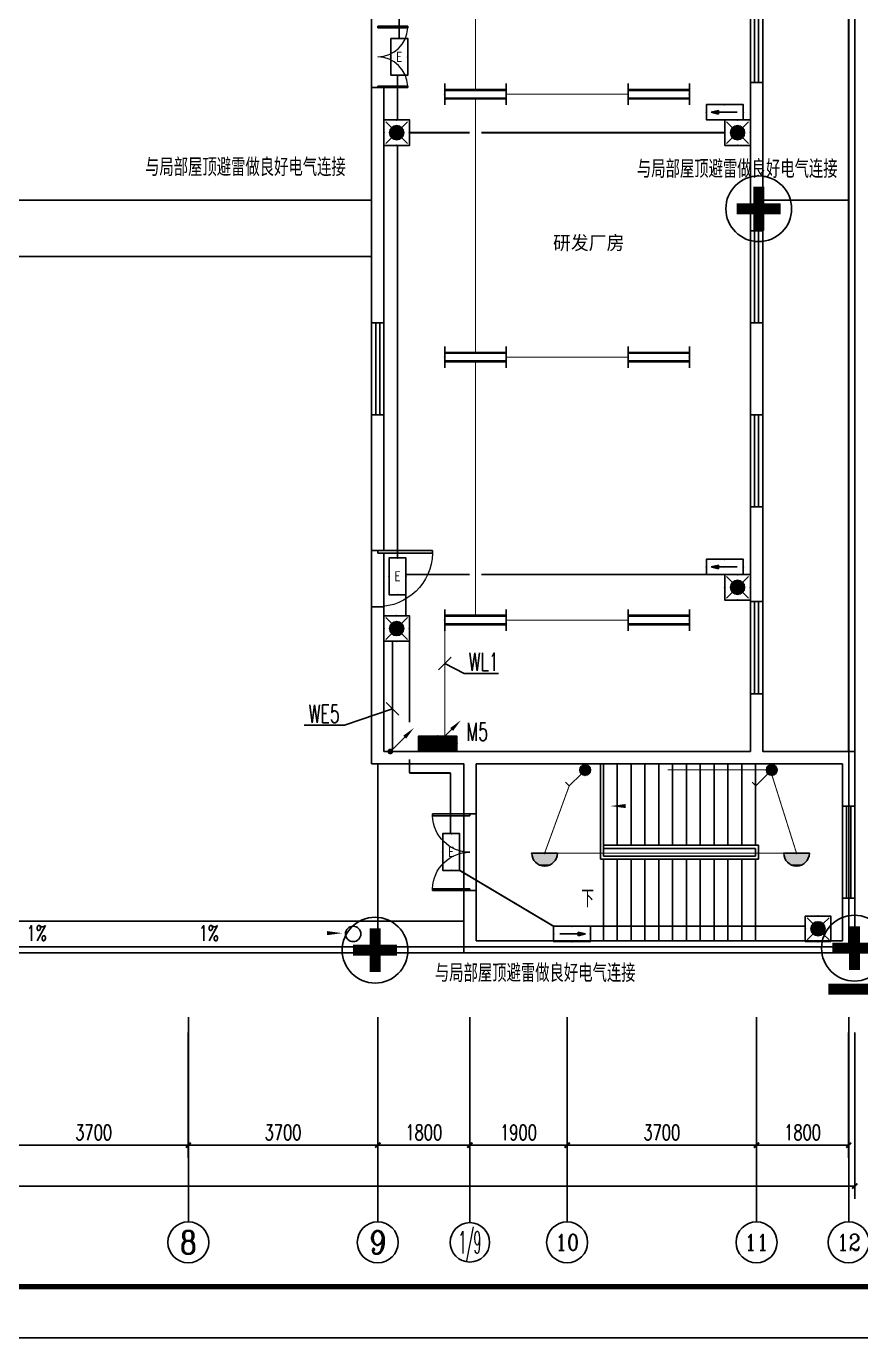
# Model space of a CAD drawing. Extents: x 343352 to 432452, y 769729 to 1078684.
# Drawn here: x 373278 to 389580, y 991835 to 1017478 of the extents above; entities that cross this region are included whole.
import ezdxf
from ezdxf.enums import TextEntityAlignment as Align

# ---------------------------------------------------------------- set-up
doc = ezdxf.new("R2010")
doc.units = 0
doc.header["$LTSCALE"] = 1000
doc.header["$MEASUREMENT"] = 0
doc.linetypes.add('CENTER2', pattern=[1.125, 0.75, -0.125, 0.125, -0.125])
for name, color, linetype in [('46', 7, 'Continuous'), ('AXIS', 3, 'Continuous'), ('AXIS_TEXT', 7, 'Continuous'), ('DIM-应急', 3, 'Continuous'), ('DIM-照明', 3, 'Continuous'), ('DIM_SYMB', 3, 'Continuous'), ('EQUIP-照明', 3, 'Continuous'), ('EQUIP-箱柜', 3, 'Continuous'), ('LWIRE', 4, 'Continuous'), ('PUB_TITLE', 4, 'Continuous'), ('STAIR', 2, 'Continuous'), ('TEL_TEXT', 7, 'Continuous'), ('WALL', 9, 'Continuous'), ('WINDOW', 4, 'Continuous'), ('WIRE-应急', 1, 'CENTER2'), ('WIRE-照明', 4, 'Continuous'), ('WIRE-避雷', 4, 'Continuous'), ('防雷', 6, 'Lighting')]:
    doc.layers.add(name, color=color, linetype=linetype)
doc.styles.add('-黑体', font='msyh.ttf', dxfattribs={"width": 0.8})
doc.styles.add('_TCH_AXIS', font='COMPLEX', dxfattribs={"bigfont": 'GBCBIG'})
doc.styles.add('_TCH_DIM', font='SIMPLEX', dxfattribs={"bigfont": 'GBCBIG'})
doc.styles.add('_TCH_DIM_T3', font='SIMPLEX', dxfattribs={"width": 0.705882, "bigfont": 'GBCBIG'})
doc.styles.add('_TEL_ATTDEF', font='GBENOR', dxfattribs={"width": 0.8, "height": 3, "bigfont": 'GBCBIG'})
doc.styles.add('_TEL_DIM', font='SIMPLEX', dxfattribs={"width": 0.8, "height": 3.5, "bigfont": 'HZTXT'})
doc.styles.add('COMPLEX', font='COMPLEX')
doc.styles.add('hztxt', font='SIMPLEX', dxfattribs={"width": 0.8, "height": 3.5, "bigfont": 'HZTXT'})
doc.styles.get("Standard").update_dxf_attribs({"font": 'gbenor.shx', "bigfont": 'gbcbig.shx'})
doc.styles.add('TG_LINETYPE', font='SIMPLEX', dxfattribs={"width": 0.8, "height": 3, "bigfont": 'HZTXT'})
doc.linetypes.add('Lighting', pattern='A,1,[136,sr.shx,S=0.1,R=0,X=-0.5,Y=0],0', length=1)
doc.linetypes.add('TG_EL', pattern='A,2,-0.78,["EL",TG_LINETYPE,S=0.1,R=0,X=-0.58,Y=-0.15],0', length=2.78)
doc.dimstyles.new('_TCH_ARCH&&100', dxfattribs={"dimtxt": 297.5, "dimasz": 100, "dimexe": 250, "dimexo": 300, "dimgap": 100, "dimtad": 1, "dimdec": 0, "dimzin": 0, "dimdsep": 46, "dimtxsty": '_TCH_DIM_T3', "dimblk": 'ARCHTICK', "dimcen": 0.09, "dimclrt": 7, "dimazin": 2, "dimtfac": 1, "dimtdec": 0, "dimtix": 1, "dimtmove": 2, "dimatfit": 3, "dimfxl": 0, "dimtolj": 1, "dimtzin": 0, "dimarcsym": 0})

# ---------------------------------------------------------------- blocks, each defined once
blk = doc.blocks.new('_AXISO')
blk.add_circle((0, 0), 0.5)
at = {"layer": 'AXIS_TEXT', "style": 'COMPLEX', "width": 1.041667}
blk.add_attdef('A', text='', height=0.56, dxfattribs=at).set_placement((-0.25, -0.28), (0.25, -0.28), align=Align.FIT)
blk = doc.blocks.new('$equip$00001168')
blk.add_line((-0.5, 0), (0.5, 0))
blk.add_arc((0, 0), 0.5, 180, 0)
for p in [(-0.5, 0), (0, 0), (0.5, 0), (0, -0.5)]:
    blk.add_point(p)
for points in [[(0.433, -0.25), (-0.433, -0.25), (0.5, 0), (-0.5, 0)], [(0.25, -0.433), (-0.25, -0.433), (0.433, -0.25), (-0.433, -0.25)], [(0, -0.5), (0, -0.5), (0.25, -0.433), (-0.25, -0.433)]]:
    blk.add_solid(points)
at = {"flags": 9}
blk.add_attdef('A', (0, 0), '', height=0.00002, dxfattribs=at)
blk = doc.blocks.new('$equip$00001962')
for p, q in [((0.147, 0.356), (0.625, 0.833)), ((0.625, 0.833), (0.766, 0.692))]:
    blk.add_line(p, q)
blk.add_circle((0, 0.208), 0.208)
for p in [(-0.208, 0.208), (0, 0.417), (0, 0), (0.208, 0.208)]:
    blk.add_point(p)
for points in [[(-0.18, 0.313), (0.18, 0.313), (-0.208, 0.208), (0.208, 0.208)], [(-0.18, 0.104), (0.18, 0.104), (-0.208, 0.208), (0.208, 0.208)], [(-0.104, 0.389), (0.104, 0.389), (-0.18, 0.313), (0.18, 0.313)], [(-0.104, 0.028), (0.104, 0.028), (-0.18, 0.104), (0.18, 0.104)], [(0, 0.417), (0, 0.417), (-0.104, 0.389), (0.104, 0.389)], [(0, 0), (0, 0), (-0.104, 0.028), (0.104, 0.028)]]:
    blk.add_solid(points)
at = {"layer": 'TEL_TEXT', "style": '_TEL_DIM', "flags": 1}
blk.add_attdef('A', text='', height=0.00002, dxfattribs=at).set_placement((0, 0), align=Align.MIDDLE_CENTER)
blk = doc.blocks.new('$equip$00002540')
blk.add_hatch(color=256).paths.add_polyline_path([(0.24, 0.372), (0.24, 0.228), (0.528, 0.3)])
for p, q in [((-0.72, 0.6), (-0.72, 0)), ((0.72, 0.6), (-0.72, 0.6)), ((0.72, 0), (0.72, 0.6)), ((-0.72, 0), (0.72, 0)), ((0.24, 0.372), (0.24, 0.228)), ((0.528, 0.3), (0.24, 0.372)), ((0.24, 0.228), (0.528, 0.3))]:
    blk.add_line(p, q)
at = {"color": 7}
blk.add_line((-0.48, 0.3), (0.48, 0.3), dxfattribs=at)
at = {"const_width": 0.04}
blk.add_lwpolyline([(-0.72, 0.6), (-0.72, 0), (0.72, 0), (0.72, 0.6), (-0.72, 0.6), (-0.72, 0)], dxfattribs=at)
for p in [(0, 0.6), (-0.72, 0.3), (0, 0), (0.72, 0.3)]:
    blk.add_point(p)
at = {"color": 7, "style": '_TEL_DIM', "flags": 1}
blk.add_attdef('A', text='', height=0.00002, dxfattribs=at).set_placement((0, 0), align=Align.MIDDLE_CENTER)
blk = doc.blocks.new('$equip$00002604')
blk.add_hatch(color=256).paths.add_polyline_path([(0.275, 0.5, 1), (-0.274, 0.5, 1)])
for p, q in [((-0.429, 0.929), (-0.194, 0.694)), ((0.194, 0.694), (0.429, 0.929)), ((-0.429, 0.071), (-0.194, 0.306)), ((0.194, 0.306), (0.429, 0.071))]:
    blk.add_line(p, q)
at = {"const_width": 0.04}
blk.add_lwpolyline([(-0.5, 1), (-0.5, 0), (0.5, 0), (0.5, 1), (-0.5, 1), (-0.5, 0)], dxfattribs=at)
blk.add_lwpolyline([(-0.5, 1), (-0.5, 0), (0.5, 0), (0.5, 1)], close=True)
blk.add_circle((0, 0.5), 0.275)
for p in [(0, 1), (-0.5, 0.5), (0, 0), (0.5, 0.5)]:
    blk.add_point(p)
at = {"color": 7, "style": '_TEL_DIM', "flags": 1}
blk.add_attdef('A', text='', height=0.000025, dxfattribs=at).set_placement((0, 0), align=Align.MIDDLE_CENTER)
blk = doc.blocks.new('$TelecSys$00000079')
for p, q in [((0.7, 0.7), (0, 0)), ((0.104, 0.104), (0.104, 0.104)), ((-0.104, -0.104), (-0.104, -0.104))]:
    blk.add_line(p, q)
at = {"const_width": 0.142}
blk.add_lwpolyline([(-0.071, 0, 1), (0.071, 0, 1)], format="xyb", close=True, dxfattribs=at)
blk.add_solid([(0.63, 0.77), (0.77, 0.63), (1.15, 1.15)])
at = {"width": 0.8, "flags": 9}
blk.add_attdef('A', (0, 0), '', height=0.00002, dxfattribs=at)
blk = doc.blocks.new('*X38')
at = {"color": 0}
for p, q in [((-250, 33), (-83, 200)), ((-250, 68), (-118, 200)), ((-250, 104), (-154, 200)), ((-250, 139), (-189, 200)), ((-250, 174), (-224, 200)), ((-247, 0), (-47, 200)), ((-212, 0), (-12, 200)), ((-177, 0), (23, 200)), ((-141, 0), (59, 200)), ((-106, 0), (94, 200)), ((-71, 0), (129, 200)), ((-35, 0), (165, 200)), ((0, 0), (200, 200)), ((35, 0), (235, 200)), ((71, 0), (250, 179)), ((106, 0), (250, 144)), ((141, 0), (250, 109)), ((177, 0), (250, 73)), ((212, 0), (250, 38)), ((247, 0), (250, 3))]:
    blk.add_line(p, q, dxfattribs=at)
blk = doc.blocks.new('$equip$00002943')
for p, q in [((-0.75, 0.6), (-0.75, 0)), ((0.75, 0.6), (-0.75, 0.6)), ((0.75, 0), (0.75, 0.6)), ((-0.75, 0), (0.75, 0))]:
    blk.add_line(p, q)
for points, const_width in [([(-0.75, 0.3), (0.75, 0.3)], 0.6), ([(-0.75, 0.6), (-0.75, 0), (0.75, 0), (0.75, 0.6), (-0.75, 0.6), (-0.75, 0)], 0.04)]:
    blk.add_lwpolyline(points, dxfattribs=dict(const_width=const_width))
for p in [(0, 0.6), (-0.75, 0.3), (0, 0), (0.75, 0.3)]:
    blk.add_point(p)
at = {"xscale": 0.00300000000061118, "yscale": 0.00300000000061118, "zscale": 0.003}
blk.add_blockref('*X38', (0, 0), dxfattribs=at)
at = {"color": 7, "style": '_TEL_DIM', "flags": 1}
for tag in ['A', 'REMARK']:
    blk.add_attdef(tag, text='', height=0.00002, dxfattribs=at).set_placement((0, 0), align=Align.MIDDLE_CENTER)
blk = doc.blocks.new('$equip$00001160')
for p, q in [((-1.2, 0.417), (-1.2, -0.417)), ((-1.2, 0.167), (1.2, 0.167)), ((1.2, 0.417), (1.2, -0.417)), ((-1.2, -0.167), (1.2, -0.167))]:
    blk.add_line(p, q)
at = {"const_width": 0.1}
for points in [[(-1.2, 0.167), (1.2, 0.167)], [(-1.2, -0.167), (1.2, -0.167)]]:
    blk.add_lwpolyline(points, dxfattribs=at)
at = {"layer": 'EQUIP-照明'}
for p in [(-1.2, 0), (0, 0.167), (1.2, 0), (0, -0.167)]:
    blk.add_point(p, dxfattribs=at)
at = {"layer": 'EQUIP-照明', "flags": 9}
blk.add_attdef('A', (0, 0), '', height=0.00002, dxfattribs=at)
blk = doc.blocks.new('$equip$00002534')
for p, q in [((-0.72, 0.66), (-0.72, 0)), ((0.72, 0.66), (-0.72, 0.66)), ((0.72, 0), (0.72, 0.66)), ((-0.72, 0), (0.72, 0))]:
    blk.add_line(p, q)
at = {"const_width": 0.04}
blk.add_lwpolyline([(-0.72, 0.66), (-0.72, 0), (0.72, 0), (0.72, 0.66), (-0.72, 0.66), (-0.72, 0)], dxfattribs=at)
for p in [(0, 0.66), (-0.72, 0.33), (0, 0), (0.72, 0.33)]:
    blk.add_point(p)
at = {"color": 7, "style": '_TEL_DIM'}
blk.add_attdef('$TEXT$', text='', height=0.4, dxfattribs=at).set_placement((0, 0.33), align=Align.MIDDLE_CENTER)
at = {"color": 7, "style": '_TEL_DIM', "flags": 1}
blk.add_attdef('A', text='', height=0.00002, dxfattribs=at).set_placement((0, 0), align=Align.MIDDLE_CENTER)
blk = doc.blocks.new('$equip$00002541')
blk.add_hatch(color=256).paths.add_polyline_path([(-0.24, 0.372), (-0.528, 0.3), (-0.24, 0.228)])
for p, q in [((-0.72, 0.6), (-0.72, 0)), ((0.72, 0.6), (-0.72, 0.6)), ((0.72, 0), (0.72, 0.6)), ((-0.72, 0), (0.72, 0)), ((-0.24, 0.372), (-0.528, 0.3)), ((-0.528, 0.3), (-0.24, 0.228)), ((-0.24, 0.372), (-0.24, 0.228))]:
    blk.add_line(p, q)
at = {"color": 7}
blk.add_line((-0.48, 0.3), (0.48, 0.3), dxfattribs=at)
at = {"const_width": 0.04}
blk.add_lwpolyline([(-0.72, 0.6), (-0.72, 0), (0.72, 0), (0.72, 0.6), (-0.72, 0.6), (-0.72, 0)], dxfattribs=at)
for p in [(0, 0.6), (-0.72, 0.3), (0, 0), (0.72, 0.3)]:
    blk.add_point(p)
at = {"color": 7, "style": '_TEL_DIM', "flags": 1}
blk.add_attdef('A', text='', height=0.00002, dxfattribs=at).set_placement((0, 0), align=Align.MIDDLE_CENTER)
blk = doc.blocks.new('A$C66C73A9E')
at = {"layer": '防雷', "const_width": 100}
for points in [[(300, 500), (300, 100)], [(100, 300), (500, 300)]]:
    blk.add_lwpolyline(points, dxfattribs=at)
at = {"layer": '防雷', "linetype": 'Continuous'}
blk.add_circle((300, 300), 300, dxfattribs=at)
blk = doc.blocks.new('_ArchTick')
at = {"color": 0, "linetype": 'ByBlock', "const_width": 0.4}
blk.add_lwpolyline([(-0.5, -0.5), (0.5, 0.5)], dxfattribs=at)
blk = doc.blocks.new('*D129')
at = {"layer": 'AXIS', "color": 0, "lineweight": -2}
for p, q in [((372744, 997801), (372744, 995351)), ((376444, 997801), (376444, 995351)), ((372744, 995601), (376444, 995601))]:
    blk.add_line(p, q, dxfattribs=at)
at = {"layer": 'Defpoints', "color": 0}
for p in [(372744, 998101), (376444, 998101), (376444, 995601)]:
    blk.add_point(p, dxfattribs=at)
at = {"layer": 'AXIS', "color": 0, "lineweight": -2, "xscale": 100, "yscale": 100, "zscale": 100, "rotation": 180}
blk.add_blockref('_ArchTick', (372744, 995601), dxfattribs=at)
at = {"layer": 'AXIS', "color": 0, "lineweight": -2, "xscale": 100, "yscale": 100, "zscale": 100}
blk.add_blockref('_ArchTick', (376444, 995601), dxfattribs=at)
at = {"layer": 'AXIS', "color": 7, "insert": (374594, 995850), "char_height": 297.5, "attachment_point": 5, "style": '_TCH_DIM_T3'}
blk.add_mtext('\\A1;3700', dxfattribs=at)
blk = doc.blocks.new('*D130')
at = {"layer": 'AXIS', "color": 0, "lineweight": -2}
for p, q in [((376444, 997801), (376444, 995351)), ((380144, 997801), (380144, 995351)), ((376444, 995601), (380144, 995601))]:
    blk.add_line(p, q, dxfattribs=at)
at = {"layer": 'Defpoints', "color": 0}
for p in [(376444, 998101), (380144, 998101), (380144, 995601)]:
    blk.add_point(p, dxfattribs=at)
at = {"layer": 'AXIS', "color": 0, "lineweight": -2, "xscale": 100, "yscale": 100, "zscale": 100, "rotation": 180}
blk.add_blockref('_ArchTick', (376444, 995601), dxfattribs=at)
at = {"layer": 'AXIS', "color": 0, "lineweight": -2, "xscale": 100, "yscale": 100, "zscale": 100}
blk.add_blockref('_ArchTick', (380144, 995601), dxfattribs=at)
at = {"layer": 'AXIS', "color": 7, "insert": (378294, 995850), "char_height": 297.5, "attachment_point": 5, "style": '_TCH_DIM_T3'}
blk.add_mtext('\\A1;3700', dxfattribs=at)
blk = doc.blocks.new('*D131')
at = {"layer": 'AXIS', "color": 0, "lineweight": -2}
for p, q in [((380144, 997801), (380144, 995351)), ((381944, 997801), (381944, 995351)), ((380144, 995601), (381944, 995601))]:
    blk.add_line(p, q, dxfattribs=at)
at = {"layer": 'Defpoints', "color": 0}
for p in [(380144, 998101), (381944, 998101), (381944, 995601)]:
    blk.add_point(p, dxfattribs=at)
at = {"layer": 'AXIS', "color": 0, "lineweight": -2, "xscale": 100, "yscale": 100, "zscale": 100, "rotation": 180}
blk.add_blockref('_ArchTick', (380144, 995601), dxfattribs=at)
at = {"layer": 'AXIS', "color": 0, "lineweight": -2, "xscale": 100, "yscale": 100, "zscale": 100}
blk.add_blockref('_ArchTick', (381944, 995601), dxfattribs=at)
at = {"layer": 'AXIS', "color": 7, "insert": (381044, 995850), "char_height": 297.5, "attachment_point": 5, "style": '_TCH_DIM_T3'}
blk.add_mtext('\\A1;1800', dxfattribs=at)
blk = doc.blocks.new('*D132')
at = {"layer": 'AXIS', "color": 0, "lineweight": -2}
for p, q in [((381944, 997801), (381944, 995351)), ((383844, 997801), (383844, 995351)), ((381944, 995601), (383844, 995601))]:
    blk.add_line(p, q, dxfattribs=at)
at = {"layer": 'Defpoints', "color": 0}
for p in [(381944, 998101), (383844, 998101), (383844, 995601)]:
    blk.add_point(p, dxfattribs=at)
at = {"layer": 'AXIS', "color": 0, "lineweight": -2, "xscale": 100, "yscale": 100, "zscale": 100, "rotation": 180}
blk.add_blockref('_ArchTick', (381944, 995601), dxfattribs=at)
at = {"layer": 'AXIS', "color": 0, "lineweight": -2, "xscale": 100, "yscale": 100, "zscale": 100}
blk.add_blockref('_ArchTick', (383844, 995601), dxfattribs=at)
at = {"layer": 'AXIS', "color": 7, "insert": (382894, 995850), "char_height": 297.5, "attachment_point": 5, "style": '_TCH_DIM_T3'}
blk.add_mtext('\\A1;1900', dxfattribs=at)
blk = doc.blocks.new('*D133')
at = {"layer": 'AXIS', "color": 0, "lineweight": -2}
for p, q in [((383844, 997801), (383844, 995351)), ((387544, 997801), (387544, 995351)), ((383844, 995601), (387544, 995601))]:
    blk.add_line(p, q, dxfattribs=at)
at = {"layer": 'Defpoints', "color": 0}
for p in [(383844, 998101), (387544, 998101), (387544, 995601)]:
    blk.add_point(p, dxfattribs=at)
at = {"layer": 'AXIS', "color": 0, "lineweight": -2, "xscale": 100, "yscale": 100, "zscale": 100, "rotation": 180}
blk.add_blockref('_ArchTick', (383844, 995601), dxfattribs=at)
at = {"layer": 'AXIS', "color": 0, "lineweight": -2, "xscale": 100, "yscale": 100, "zscale": 100}
blk.add_blockref('_ArchTick', (387544, 995601), dxfattribs=at)
at = {"layer": 'AXIS', "color": 7, "insert": (385694, 995850), "char_height": 297.5, "attachment_point": 5, "style": '_TCH_DIM_T3'}
blk.add_mtext('\\A1;3700', dxfattribs=at)
blk = doc.blocks.new('*D134')
at = {"layer": 'AXIS', "color": 0, "lineweight": -2}
for p, q in [((387544, 997801), (387544, 995351)), ((389344, 997801), (389344, 995351)), ((387544, 995601), (389344, 995601))]:
    blk.add_line(p, q, dxfattribs=at)
at = {"layer": 'Defpoints', "color": 0}
for p in [(387544, 998101), (389344, 998101), (389344, 995601)]:
    blk.add_point(p, dxfattribs=at)
at = {"layer": 'AXIS', "color": 0, "lineweight": -2, "xscale": 100, "yscale": 100, "zscale": 100, "rotation": 180}
blk.add_blockref('_ArchTick', (387544, 995601), dxfattribs=at)
at = {"layer": 'AXIS', "color": 0, "lineweight": -2, "xscale": 100, "yscale": 100, "zscale": 100}
blk.add_blockref('_ArchTick', (389344, 995601), dxfattribs=at)
at = {"layer": 'AXIS', "color": 7, "insert": (388444, 995850), "char_height": 297.5, "attachment_point": 5, "style": '_TCH_DIM_T3'}
blk.add_mtext('\\A1;1800', dxfattribs=at)
blk = doc.blocks.new('*D135')
at = {"layer": 'AXIS', "color": 0, "lineweight": -2}
for p, q in [((352224, 997801), (352224, 994551)), ((389464, 997801), (389464, 994551)), ((352224, 994801), (389464, 994801))]:
    blk.add_line(p, q, dxfattribs=at)
at = {"layer": 'Defpoints', "color": 0}
for p in [(352224, 998101), (389464, 998101), (389464, 994801)]:
    blk.add_point(p, dxfattribs=at)
at = {"layer": 'AXIS', "color": 0, "lineweight": -2, "xscale": 100, "yscale": 100, "zscale": 100, "rotation": 180}
blk.add_blockref('_ArchTick', (352224, 994801), dxfattribs=at)
at = {"layer": 'AXIS', "color": 0, "lineweight": -2, "xscale": 100, "yscale": 100, "zscale": 100}
blk.add_blockref('_ArchTick', (389464, 994801), dxfattribs=at)
at = {"layer": 'AXIS', "color": 7, "insert": (370844, 995050), "char_height": 297.5, "attachment_point": 5, "style": '_TCH_DIM_T3'}
blk.add_mtext('\\A1;37240', dxfattribs=at)
blk = doc.blocks.new('$TCHSYS$WIN2D')
for p, q in [((-0.5, 0.5), (0.5, 0.5)), ((-0.5, 0.5), (-0.5, -0.5)), ((0.5, 0.5), (0.5, -0.5)), ((0.5, 0.167), (-0.5, 0.167)), ((0.5, -0.167), (-0.5, -0.167)), ((-0.5, -0.5), (0.5, -0.5))]:
    blk.add_line(p, q)
blk = doc.blocks.new('$DorLib2D$00000002')
for p, q in [((-0.5, 0), (-0.5, 0.4875)), ((-0.475, 0.4875), (-0.5, 0.4875)), ((-0.475, 0), (-0.475, 0.4875)), ((0.475, 0), (0.475, 0.4875)), ((0.475, 0.4875), (0.5, 0.4875)), ((0.5, 0), (0.5, 0.4875)), ((-0.5, 0), (-0.475, 0)), ((0.5, 0), (0.475, 0))]:
    blk.add_line(p, q)
at = {"lineweight": 13}
for centre, start, end in [((-0.4875, 0), 0, 88.53072), ((0.4875, 0), 91.46928, 180)]:
    blk.add_arc(centre, 0.4875, start, end, dxfattribs=at)
blk = doc.blocks.new('$DorLib2D$00000001')
for p, q in [((0.45, 0.975), (0.5, 0.975)), ((0.45, 0), (0.45, 0.975)), ((0.5, 0), (0.5, 0.975)), ((0.5, 0), (0.45, 0))]:
    blk.add_line(p, q)
at = {"lineweight": 13}
blk.add_arc((0.475, 0), 0.975, 91.4693, 180, dxfattribs=at)

msp = doc.modelspace()

# ---------------------------------------------------------------- linework, layer by layer
for p, q in [((352977, 1012978.3), (380024.3, 1012978.3)), ((380264.3, 1006128.3), (380264.3, 1007173.3)), ((382064.3, 1000578.3), (382064.3, 1002078.3)), ((352344.3, 999978.3), (381824.3, 999978.3))]:
    msp.add_line(p, q)
for points in [[(352224.3, 1026598.3), (389464.3, 1026598.3), (389464.3, 999358.3), (352224.3, 999358.3)], [(352344.3, 1026478.3), (389344.3, 1026478.3), (389344.3, 999478.3), (352344.3, 999478.3)], [(381824.3, 999358.3), (381824.3, 1003058.3), (380024.3, 1003058.3), (380024.3, 1024098.3), (387664.3, 1024098.3), (387664.3, 1003298.3), (389464.3, 1003298.3), (389464.3, 999358.3)]]:
    msp.add_lwpolyline(points, close=True)
msp.add_lwpolyline([(381824.3, 1003058.3), (381824.3, 999358.3), (389464.3, 999358.3), (389464.3, 1003298.3), (387664.3, 1003298.3)])
msp.add_circle((379664.2, 999730.7), 150)
at = {"layer": 'AXIS'}
for p, q in [((376444.3, 998100.8), (376444.3, 994100.8)), ((380144.3, 998100.8), (380144.3, 994100.8)), ((381944.3, 998100.8), (381944.3, 994085.8)), ((383844.3, 998100.8), (383844.3, 994100.8)), ((387544.3, 998100.8), (387544.3, 994100.8)), ((389344.3, 998100.8), (389344.3, 994100.8))]:
    msp.add_line(p, q, dxfattribs=at)
at = {"layer": 'DIM-应急'}
msp.add_line((380556.6, 1004009.4), (380309.1, 1004256.9), dxfattribs=at)
for points in [[(380432.9, 1004133.1), (379492.1, 1003809.5)], [(379492.1, 1003809.5), (378709.1, 1003809.5)]]:
    msp.add_lwpolyline(points, dxfattribs=at)
at = {"layer": 'DIM-照明'}
msp.add_line((381581.5, 1005139.9), (381334, 1004892.4), dxfattribs=at)
for points in [[(381457.8, 1005016.1), (381835.2, 1004824.4)], [(381835.2, 1004824.4), (382500.9, 1004824.4)]]:
    msp.add_lwpolyline(points, dxfattribs=at)
at = {"layer": 'DIM_SYMB'}
for points in [[(384419.3, 1000425.8, 0, 0, 0), (388374.3, 1000425.8, 0, 0, 0), (388374.3, 1002230.8, 0, 0, 0), (384689.3, 1002230.8, 0, 80, 0), (384989.3, 1002230.8, 0, 0, 0)], [(377089.7, 999746.4, 0, 0, 0), (379452.2, 999746.4, 0, 80, 0), (379152.2, 999746.4, 0, 0, 0)]]:
    msp.add_lwpolyline(points, format="xyseb", dxfattribs=at)
at = {"layer": 'PUB_TITLE'}
msp.add_lwpolyline([(343352.5, 991835.2), (402752.5, 991835.2), (402752.5, 1033835.2), (343352.5, 1033835.2)], close=True, dxfattribs=at)
at = {"layer": 'PUB_TITLE', "const_width": 100}
msp.add_lwpolyline([(345852.5, 992835.2), (401752.5, 992835.2), (401752.5, 1032835.2), (345852.5, 1032835.2)], close=True, dxfattribs=at)
at = {"layer": 'STAIR'}
for p, q in [((384494.3, 1001193.3), (384494.3, 1003058.3)), ((384494.3, 1003058.3), (384554.3, 1003058.3)), ((384554.3, 1003058.3), (387524.3, 1003058.3)), ((384554.3, 1003058.3), (384554.3, 1001463.3)), ((384554.3, 1001253.3), (384554.3, 1003058.3)), ((384824.3, 1003058.3), (384824.3, 1001463.3)), ((385094.3, 1003058.3), (385094.3, 1001463.3)), ((385364.3, 1003058.3), (385364.3, 1001463.3)), ((385634.3, 1003058.3), (385634.3, 1001463.3)), ((385904.3, 1003058.3), (385904.3, 1001463.3)), ((386174.3, 1003058.3), (386174.3, 1001463.3)), ((386444.3, 1003058.3), (386444.3, 1001463.3)), ((386714.3, 1003058.3), (386714.3, 1001463.3)), ((386984.3, 1003058.3), (386984.3, 1001463.3)), ((387254.3, 1003058.3), (387254.3, 1001463.3)), ((387524.3, 1003058.3), (387524.3, 1001463.3)), ((389224.3, 1003058.3), (387524.3, 1003058.3)), ((387524.3, 1003058.3), (387524.3, 1001463.3)), ((389224.3, 999598.3), (389224.3, 1003058.3)), ((384554.3, 1001463.3), (384554.3, 1001403.3)), ((384554.3, 1001463.3), (387584.3, 1001463.3)), ((384554.3, 1001463.3), (384554.3, 1001403.3)), ((384554.3, 1001403.3), (387524.3, 1001403.3)), ((384554.3, 1001403.3), (387524.3, 1001403.3)), ((384554.3, 1001403.3), (384554.3, 1001253.3)), ((387524.3, 1001403.3), (387524.3, 1001253.3)), ((387524.3, 1001403.3), (387524.3, 1001253.3)), ((387584.3, 1001463.3), (387584.3, 1001193.3)), ((387584.3, 1001193.3), (384494.3, 1001193.3)), ((387524.3, 1001253.3), (384554.3, 1001253.3)), ((387524.3, 1001253.3), (384554.3, 1001253.3)), ((384554.3, 999598.3), (384554.3, 1001193.3)), ((384824.3, 999598.3), (384824.3, 1001193.3)), ((385094.3, 999598.3), (385094.3, 1001193.3)), ((385364.3, 999598.3), (385364.3, 1001193.3)), ((385634.3, 999598.3), (385634.3, 1001193.3)), ((385904.3, 999598.3), (385904.3, 1001193.3)), ((386174.3, 999598.3), (386174.3, 1001193.3)), ((386444.3, 999598.3), (386444.3, 1001193.3)), ((386714.3, 999598.3), (386714.3, 1001193.3)), ((386984.3, 999598.3), (386984.3, 1001193.3)), ((387254.3, 999598.3), (387254.3, 1001193.3)), ((387524.3, 999598.3), (387524.3, 1001193.3)), ((387524.3, 1001193.3), (387524.3, 999598.3)), ((387524.3, 999598.3), (384554.3, 999598.3)), ((387524.3, 999598.3), (389224.3, 999598.3))]:
    msp.add_line(p, q, dxfattribs=at)
at = {"layer": 'WALL'}
for p, q in [((380024.3, 1016277.8), (380024.3, 1011678.3)), ((380264.3, 1016277.8), (380024.3, 1016277.8)), ((380264.3, 1011678.3), (380264.3, 1016277.8)), ((387424.3, 1016378.3), (387424.3, 1013478.3)), ((387664.3, 1016378.3), (387424.3, 1016378.3)), ((387664.3, 1013478.3), (387664.3, 1016378.3)), ((387424.3, 1013478.3), (387664.3, 1013478.3)), ((380024.3, 1011678.3), (380264.3, 1011678.3)), ((387424.3, 1011678.3), (387424.3, 1009878.3)), ((387664.3, 1011678.3), (387424.3, 1011678.3)), ((387664.3, 1009878.3), (387664.3, 1011678.3)), ((380024.3, 1009878.3), (380024.3, 1007228.3)), ((380264.3, 1009878.3), (380024.3, 1009878.3)), ((380264.3, 1007228.3), (380264.3, 1009878.3)), ((387424.3, 1009878.3), (387664.3, 1009878.3)), ((387424.3, 1008078.3), (387424.3, 1006228.3)), ((387664.3, 1008078.3), (387424.3, 1008078.3)), ((387664.3, 1006228.3), (387664.3, 1008078.3)), ((380024.3, 1007228.3), (380264.3, 1007228.3)), ((387424.3, 1006228.3), (387664.3, 1006228.3)), ((380264.3, 1006128.3), (380024.3, 1006128.3)), ((380024.3, 1006128.3), (380024.3, 1003058.3)), ((380264.3, 1003298.3), (380264.3, 1006128.3)), ((387664.3, 1004428.3), (387424.3, 1004428.3)), ((387424.3, 1004428.3), (387424.3, 1003298.3)), ((387664.3, 1003298.3), (387664.3, 1004428.3)), ((381944.3, 1003298.3), (380264.3, 1003298.3)), ((387424.3, 1003298.3), (381944.3, 1003298.3)), ((389464.3, 1003298.3), (387664.3, 1003298.3)), ((389464.3, 1002228.3), (389464.3, 1003298.3)), ((381824.3, 1003058.3), (380024.3, 1003058.3)), ((381824.3, 1003058.3), (381824.3, 1002078.3)), ((382064.3, 1002078.3), (382064.3, 1003058.3)), ((387544.3, 1003058.3), (382064.3, 1003058.3)), ((389224.3, 1003058.3), (387544.3, 1003058.3)), ((389224.3, 1003058.3), (389224.3, 1002228.3)), ((389224.3, 1002228.3), (389464.3, 1002228.3)), ((381824.3, 1002078.3), (382064.3, 1002078.3)), ((382064.3, 1000578.3), (381824.3, 1000578.3)), ((381824.3, 1000578.3), (381824.3, 999358.3)), ((382064.3, 999598.3), (382064.3, 1000578.3)), ((389464.3, 1000428.3), (389224.3, 1000428.3)), ((389224.3, 1000428.3), (389224.3, 999598.3)), ((389464.3, 999358.3), (389464.3, 1000428.3)), ((389224.3, 999598.3), (382064.3, 999598.3)), ((389464.3, 999358.3), (381824.3, 999358.3))]:
    msp.add_line(p, q, dxfattribs=at)
at = {"layer": 'WIRE-应急', "linetype": 'CENTER2', "const_width": 35}
for points in [[(380564.3, 1017239.2), (380564.3, 1022616.5)], [(380529.8, 1015646.3), (380529.8, 1016519.2)], [(380764.3, 1015396.3), (381941.8, 1015396.3)], [(382166.8, 1015396.3), (386924.3, 1015396.3)], [(380529.8, 1007082.8), (380529.8, 1015146.3)], [(380694.8, 1006757.1), (381941.8, 1006757.1)], [(382166.8, 1006757.1), (386564.3, 1006757.1)], [(380694.8, 1005952), (380694.8, 1006362.8)], [(380432.9, 1005452), (380432.9, 1003339.9)], [(380764.3, 1003870.8), (380764.3, 1005452)], [(380764.3, 1002878.1), (380764.3, 1003144.1)], [(380764.3, 1002878.1), (381567.6, 1002878.1)], [(381567.6, 1001693.4), (381567.6, 1002878.1)], [(381744.5, 1000973.4), (383579.2, 999881.1)], [(384299.2, 999881.1), (388495.8, 999881.1)]]:
    msp.add_lwpolyline(points, dxfattribs=at)
at = {"layer": 'WIRE-照明', "linetype": 'Continuous', "const_width": 20}
for points in [[(382054.3, 1016231.6), (382054.3, 1021204.9)], [(382054.3, 1011091.6), (382054.3, 1016064.9)], [(382654.3, 1016148.3), (385034.3, 1016148.3)], [(382054.3, 1005951.6), (382054.3, 1010924.9)], [(382654.3, 1011008.3), (385034.3, 1011008.3)], [(382654.3, 1005868.3), (385034.3, 1005868.3)], [(381457.8, 1003598.3), (381457.8, 1005672.3)], [(385811, 1002937), (387841.8, 1002937)], [(383403.9, 1001308), (383884, 1002624.5)], [(387841.8, 1002846.8), (388325.9, 1001308)], [(383653.9, 1001308), (388075.9, 1001308)]]:
    msp.add_lwpolyline(points, dxfattribs=at)
at = {"layer": 'WIRE-避雷', "linetype": 'TG_EL', "const_width": 35}
for points in [[(381824.3, 999478.3), (352344.3, 999478.3), (352344.3, 1026478.3), (389344.3, 1026478.3), (389344.3, 1003298.3)], [(352344.3, 1014078.3), (380024.3, 1014078.3)], [(389344.3, 1014078.3), (387664.3, 1014078.3)], [(380144.3, 999478.3), (380144.3, 1003058.3)]]:
    msp.add_lwpolyline(points, dxfattribs=at)
at = {"layer": '防雷', "const_width": 214.2, "elevation": 0, "flags": 128}
msp.add_lwpolyline([(388946.8, 998651.9), (389948, 998651.9)], dxfattribs=at)

# ---------------------------------------------------------------- block references
at = {"layer": 'AXIS'}
ref = msp.add_blockref('_AXISO', (376444.3, 993700.8), dxfattribs=dict(at, xscale=800, yscale=800, zscale=800))
ref.add_attrib('A', '8', dxfattribs={"layer": 'AXIS_TEXT', "height": 452, "style": '_TCH_AXIS', "width": 1.097143}).set_placement((376279, 993474.8), (376609.7, 993474.8), align=Align.FIT)
ref = msp.add_blockref('_AXISO', (380144.3, 993700.8), dxfattribs=dict(at, xscale=800, yscale=800, zscale=800))
ref.add_attrib('A', '9', dxfattribs={"layer": 'AXIS_TEXT', "height": 452, "style": '_TCH_AXIS', "width": 1.097143}).set_placement((379979, 993474.8), (380309.7, 993474.8), align=Align.FIT)
ref = msp.add_blockref('_AXISO', (381944.3, 993700.8), dxfattribs=dict(at, xscale=-770.0000000000001, yscale=770.0000000000001, zscale=770.0000000000001))
ref.add_attrib('A', '1/9', dxfattribs={"layer": 'AXIS_TEXT', "height": 435.58, "style": '_TCH_AXIS', "width": 0.411765}).set_placement((381726.6, 993483), (382162.1, 993483), align=Align.FIT)
ref = msp.add_blockref('_AXISO', (383844.3, 993700.8), dxfattribs=dict(at, xscale=800, yscale=800, zscale=800))
ref.add_attrib('A', '10', dxfattribs={"layer": 'AXIS_TEXT', "height": 316.03, "style": '_TCH_AXIS', "width": 1.05931}).set_placement((383613.2, 993542.8), (384075.5, 993542.8), align=Align.FIT)
ref = msp.add_blockref('_AXISO', (387544.3, 993700.8), dxfattribs=dict(at, xscale=800, yscale=800, zscale=800))
ref.add_attrib('A', '11', dxfattribs={"layer": 'AXIS_TEXT', "height": 313.55, "style": '_TCH_AXIS', "width": 1.294798}).set_placement((387312.4, 993544), (387776.3, 993544), align=Align.FIT)
ref = msp.add_blockref('_AXISO', (389344.3, 993700.8), dxfattribs=dict(at, xscale=800, yscale=800, zscale=800))
ref.add_attrib('A', '12', dxfattribs={"layer": 'AXIS_TEXT', "height": 313.55, "style": '_TCH_AXIS', "width": 1.071557}).set_placement((389112.4, 993544), (389576.3, 993544), align=Align.FIT)
at = {"layer": 'EQUIP-照明'}
ref = msp.add_blockref('$equip$00002534', (380729.3, 1016879.2), dxfattribs=dict(at, xscale=500, yscale=500, zscale=500, rotation=90))
ref.add_attrib('$TEXT$', 'E', dxfattribs={"layer": '0', "color": 7, "height": 200, "style": '_TEL_ATTDEF'}).set_placement((380564.3, 1016879.2), align=Align.MIDDLE_CENTER)
at = {"layer": 'EQUIP-照明', "xscale": 500, "yscale": 500, "zscale": 500}
for name, p in [('$equip$00001160', (382054.3, 1016148.3)), ('$equip$00001160', (385634.3, 1016148.3)), ('$equip$00002541', (386924.3, 1015646.3)), ('$equip$00002604', (380514.3, 1015146.3)), ('$equip$00002604', (387174.3, 1015146.3)), ('$equip$00001160', (382054.3, 1011008.3)), ('$equip$00001160', (385634.3, 1011008.3)), ('$equip$00002541', (386924.3, 1006757.1)), ('$equip$00002604', (387174.3, 1006257.1)), ('$equip$00002604', (380514.3, 1005452)), ('$equip$00001160', (382054.3, 1005868.3)), ('$equip$00001160', (385634.3, 1005868.3)), ('$equip$00001168', (383403.9, 1001308)), ('$equip$00001168', (388325.9, 1001308)), ('$equip$00002604', (388745.8, 999581.1)), ('$equip$00002540', (383939.2, 999581.1))]:
    msp.add_blockref(name, p, dxfattribs=at)
at = {"layer": 'EQUIP-照明'}
ref = msp.add_blockref('$equip$00002534', (380694.8, 1006722.8), dxfattribs=dict(at, xscale=500, yscale=500, zscale=500, rotation=90))
ref.add_attrib('$TEXT$', 'E', dxfattribs={"layer": '0', "color": 7, "height": 200, "style": '_TEL_ATTDEF'}).set_placement((380529.8, 1006722.8), align=Align.MIDDLE_CENTER)
at = {"layer": 'EQUIP-照明', "xscale": 500, "yscale": 500, "zscale": 500, "rotation": 180}
for p in [(384196.5, 1003041.1), (387841.8, 1003041.1)]:
    msp.add_blockref('$equip$00001962', p, dxfattribs=at)
at = {"layer": 'EQUIP-照明'}
ref = msp.add_blockref('$equip$00002534', (381744.5, 1001333.4), dxfattribs=dict(at, xscale=500, yscale=500, zscale=500, rotation=90))
ref.add_attrib('$TEXT$', 'E', dxfattribs={"layer": '0', "color": 7, "height": 200, "style": '_TEL_ATTDEF'}).set_placement((381579.5, 1001333.4), align=Align.MIDDLE_CENTER)
at = {"layer": 'EQUIP-箱柜', "xscale": 500, "yscale": 500, "zscale": 500}
msp.add_blockref('$equip$00002943', (381316.9, 1003298.3), dxfattribs=at)
at = {"layer": 'LWIRE', "xscale": 400, "yscale": 400, "zscale": 400}
for p in [(380391.2, 1003298.3), (381307.8, 1003448.3)]:
    msp.add_blockref('$TelecSys$00000079', p, dxfattribs=at)
at = {"layer": 'WINDOW'}
for name, p, xscale, yscale, zscale, rotation in [('$TCHSYS$WIN2D', (387544.3, 1017278.3), 1800, 240, 1800, 270), ('$DorLib2D$00000002', (380144.3, 1016877.8), 1200, 1200, 1200, 270), ('$TCHSYS$WIN2D', (387544.3, 1012578.3), -1800, -240, -1800, 270), ('$TCHSYS$WIN2D', (380144.3, 1010778.3), 1800, 240, 1800, 270), ('$TCHSYS$WIN2D', (387544.3, 1008978.3), -1800, -240, -1800, 270), ('$DorLib2D$00000001', (380144.3, 1006678.3), -1100, 1100, -1100, 270), ('$TCHSYS$WIN2D', (387544.3, 1005328.3), 1800, 240, 1800, 270), ('$TCHSYS$WIN2D', (389344.3, 1001328.3), 1800, -240, 1800, 90), ('$DorLib2D$00000002', (381944.3, 1001328.3), 1500, -1500, 1500, 270)]:
    msp.add_blockref(name, p, dxfattribs=dict(at, xscale=xscale, yscale=yscale, zscale=zscale, rotation=rotation))
at = {"layer": '防雷', "xscale": 2.142595954239368, "yscale": 2.142595954239368, "zscale": 2.142595952640001}
for p in [(386944.6, 1013266.8, 0), (388813.8, 998809.9, 0), (379449.2, 998770.5, 0)]:
    msp.add_blockref('A$C66C73A9E', p, dxfattribs=at)

# ---------------------------------------------------------------- texts
at = {"layer": '46', "linetype": 'Continuous', "style": '-黑体', "width": 0.95}
msp.add_text('研发厂房', height=269.2, dxfattribs=at).set_placement((383567.7, 1013109.2))
at = {"layer": 'DIM-应急', "color": 7, "style": '_TEL_DIM', "width": 0.64}
msp.add_text('WE5', height=350, dxfattribs=at).set_placement((378796.6, 1003859.5))
at = {"layer": 'DIM-照明', "color": 7, "style": '_TEL_DIM', "width": 0.64}
msp.add_text('WL1', height=350, dxfattribs=at).set_placement((381922.7, 1004874.4))
at = {"layer": 'DIM_SYMB', "color": 7, "style": '_TCH_DIM'}
msp.add_text('下', height=337.6, dxfattribs=at).set_placement((384124.5, 1000250.8))
at = {"layer": 'DIM_SYMB', "color": 7, "style": '_TCH_DIM', "width": 0.705882}
for p in [(373283.1, 999597.6), (376644.7, 999597.6)]:
    msp.add_text('1%', height=297.5, dxfattribs=at).set_placement(p)
at = {"layer": 'TEL_TEXT', "style": 'hztxt'}
for s, width, p in [('与局部屋顶避雷做良好电气连接', 0.8, (375599.4, 1014546.7)), ('与局部屋顶避雷做良好电气连接', 0.8, (385207.8, 1014511.9)), ('M5', 0.64, (381877.2, 1003508.8)), ('与局部屋顶避雷做良好电气连接', 0.8, (381260.8, 998790.8))]:
    msp.add_text(s, height=350, dxfattribs=dict(at, width=width)).set_placement(p)

# ---------------------------------------------------------------- dimensions: what is measured, and where the dimension line sits
at = {"layer": 'AXIS'}
for p1, p2, distance, picture, middle in [((352224.3, 998100.8), (389464.3, 998100.8), -3300, '*D135', (370844.3, 995049.5)), ((372744.3, 998100.8), (376444.3, 998100.8), -2500, '*D129', (374594.3, 995849.5)), ((376444.3, 998100.8), (380144.3, 998100.8), -2500, '*D130', (378294.3, 995849.5)), ((380144.3, 998100.8), (381944.3, 998100.8), -2500, '*D131', (381044.3, 995849.5)), ((381944.3, 998100.8), (383844.3, 998100.8), -2500, '*D132', (382894.3, 995849.5)), ((383844.3, 998100.8), (387544.3, 998100.8), -2500, '*D133', (385694.3, 995849.5)), ((387544.3, 998100.8), (389344.3, 998100.8), -2500, '*D134', (388444.3, 995849.5))]:
    dim = msp.add_aligned_dim(p1=p1, p2=p2, distance=distance, dimstyle='_TCH_ARCH&&100', dxfattribs=at)
    dim.commit()
    dim.dimension.update_dxf_attribs({"geometry": picture, "text_midpoint": middle})

doc.saveas('drawing.dxf')
